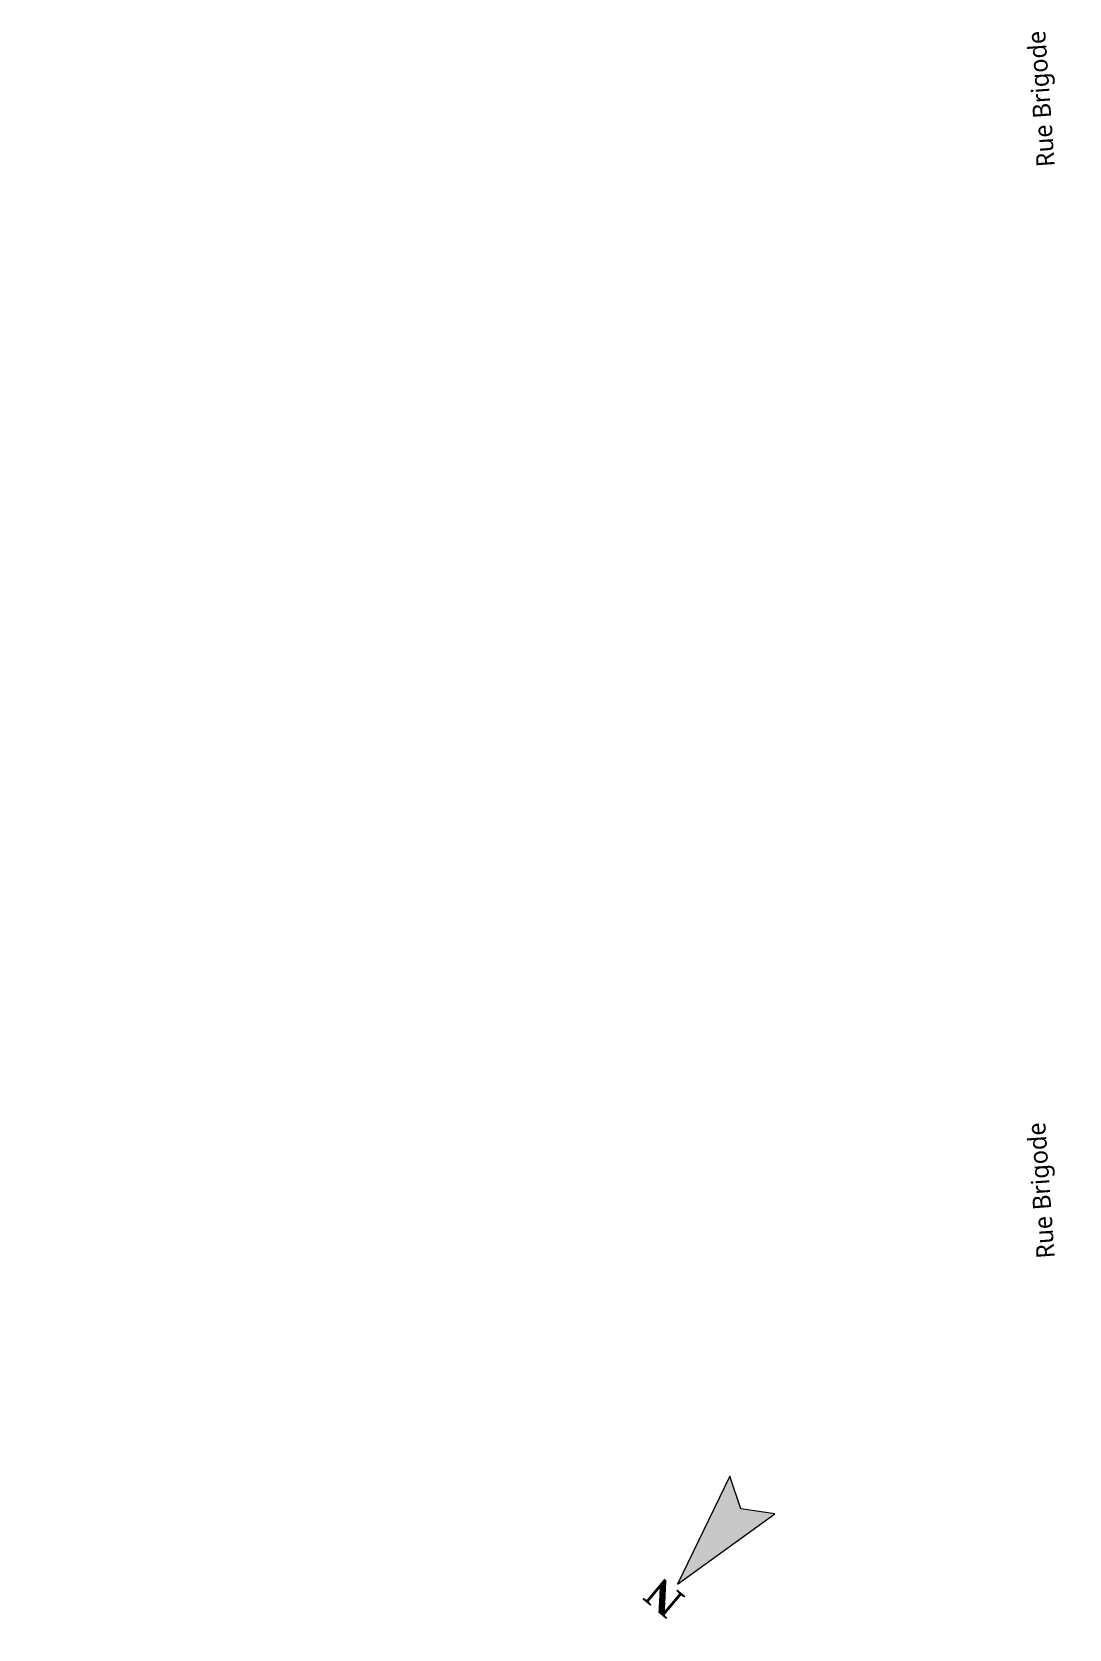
# Model space of a CAD drawing. Header units: millimetres. Extents: x -14819 to 43195, y -10328 to 20814.
# Drawn here: x 12855 to 15677, y 3130 to 7475 of the extents above; entities that cross this region are included whole.
import ezdxf

# ---------------------------------------------------------------- set-up
doc = ezdxf.new("R2010")
doc.units = ezdxf.units.MM
doc.header["$PDMODE"] = 3
doc.layers.add('41 - Côtes Intérieures', color=71, linetype='Continuous', lineweight=9)
doc.layers.add('Légendes', color=250, linetype='Continuous', lineweight=5)
doc.styles.add('CR_Cot', font='simplex.shx', dxfattribs={"width": 0.8})
doc.styles.add('Times New Roman_B', font='timesbd.ttf', dxfattribs={"height": 0.00406})
doc.styles.add('Trebuchet MS', font='trebuc.ttf', dxfattribs={"height": 0.492308})
doc.dimstyles.get("Standard").update_dxf_attribs({"dimtxt": 14, "dimasz": 14, "dimexe": 0.18, "dimexo": 0.0625, "dimgap": 5, "dimtad": 0, "dimtoh": 1, "dimdec": 0, "dimzin": 0, "dimdsep": 46, "dimtxsty": 'CR_Cot', "dimblk": 'CLOSEDBLANK', "dimcen": 0, "dimse1": 1, "dimse2": 1, "dimadec": 0, "dimazin": 0, "dimtfac": 1, "dimtdec": 0, "dimtofl": 0, "dimtmove": 0, "dimatfit": 3, "dimfxl": 1, "dimtolj": 1, "dimtzin": 0, "dimarcsym": 0})

# ---------------------------------------------------------------- blocks, each defined once
blk = doc.blocks.new('Flèche - 07 - Flèche - 07-188270-Existant Niv_ 1')
at = {"layer": 'Légendes'}
blk.add_hatch(color=256, dxfattribs=at).paths.add_polyline_path([(0, 0.01739), (0.00398, 0.00155), (0, 0.004), (-0.00398, 0.00155)], flags=0)
for p, q in [((0, 0.01739), (-0.00398, 0.00155)), ((0.00398, 0.00155), (0, 0.01739)), ((-0.00398, 0.00155), (0, 0.004)), ((0, 0.004), (0.00398, 0.00155))]:
    blk.add_line(p, q, dxfattribs=at)
at = {"layer": 'Légendes', "color": 7, "insert": (0.00023, 0.02202), "char_height": 0.0040602, "width": 0.00504, "attachment_point": 2, "line_spacing_factor": 0.98518, "style": 'Times New Roman_B'}
blk.add_mtext('\\fTimes New Roman|b1|i0|c0|p18|;N', dxfattribs=at)
blk = doc.blocks.new('_ClosedBlank')
at = {"color": 0, "linetype": 'ByBlock', "lineweight": -2}
for p, q in [((-1, 0.17), (0, 0)), ((-1, 0.17), (-1, -0.17)), ((0, 0), (-1, -0.17))]:
    blk.add_line(p, q, dxfattribs=at)
blk = doc.blocks.new('*D678')
at = {"layer": '41 - Côtes Intérieures', "color": 0, "lineweight": -2, "transparency": 16777216}
for p, q in [((37038.8, 6101.8), (37038.8, 6012)), ((37038.8, 5883.8), (37038.8, 5973.7))]:
    blk.add_line(p, q, dxfattribs=at)
at = {"layer": 'Defpoints', "color": 0, "transparency": 16777216}
for p in [(37038.8, 6115.8), (37060.4, 6115.8), (7060.4, 5869.8)]:
    blk.add_point(p, dxfattribs=at)
at = {"layer": '41 - Côtes Intérieures', "color": 0, "lineweight": -2, "transparency": 16777216, "xscale": 14, "yscale": 14, "zscale": 14}
for p, rotation in [((37038.8, 6115.8), 90), ((37038.8, 5869.8), 270)]:
    blk.add_blockref('_ClosedBlank', p, dxfattribs=dict(at, rotation=rotation))
at = {"layer": '41 - Côtes Intérieures', "color": 0, "transparency": 16777216, "insert": (37038.8, 5992.8), "char_height": 14, "attachment_point": 5, "rotation": 90, "style": 'CR_Cot'}
blk.add_mtext('\\A1;246', dxfattribs=at)

msp = doc.modelspace()

# ---------------------------------------------------------------- block references
at = {"layer": 'Légendes', "xscale": 20000, "yscale": 20000, "zscale": 20000, "rotation": 140.0000000000001}
msp.add_blockref('Flèche - 07 - Flèche - 07-188270-Existant Niv_ 1', (14835.51, 3518.01), dxfattribs=at)

# ---------------------------------------------------------------- texts
at = {"layer": 'Légendes', "color": 7, "char_height": 49.2308, "width": 433.8, "attachment_point": 5, "rotation": 94.03895, "line_spacing_factor": 1.032839, "style": 'Trebuchet MS'}
for insert in [(15608.82, 7293.45), (15608.82, 4323.45)]:
    msp.add_mtext('Rue Brigode', dxfattribs=dict(at, insert=insert))

# ---------------------------------------------------------------- dimensions: what is measured, and where the dimension line sits
at = {"layer": '41 - Côtes Intérieures'}
dim = msp.add_linear_dim(base=(37038.83, 6115.84), p1=(7060.44, 5869.84), p2=(37060.44, 6115.84), angle=90, dimstyle='Standard', dxfattribs=at)
dim.commit()
dim.dimension.update_dxf_attribs({"geometry": '*D678', "text_midpoint": (37038.83, 5992.84)})

doc.saveas('drawing.dxf')
